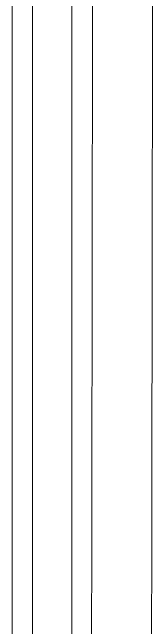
# Model space of a CAD drawing. Header units: millimetres. Extents: x 1323 to 2845, y 166 to 790.
# Drawn here: x 2275.77 to 2282.67, y 471.64 to 501.92 of the extents above; entities that cross this region are included whole.
import ezdxf

# ---------------------------------------------------------------- set-up
doc = ezdxf.new("R2010")
doc.units = ezdxf.units.MM
doc.layers.add('core', color=7, linetype='Continuous', lineweight=20)

msp = doc.modelspace()

# ---------------------------------------------------------------- linework, layer by layer
at = {"layer": 'core', "linetype": 'Continuous', "lineweight": 18}
for p, q in [((2278.697, 641.419), (2278.697, 404.96)), ((2275.772, 405.063), (2275.772, 640.377))]:
    msp.add_line(p, q, dxfattribs=at)
at = {"layer": 'core', "linetype": 'Continuous', "lineweight": 13}
msp.add_line((2276.771, 405.063), (2276.771, 640.377), dxfattribs=at)
for points, degree, knots in [([(2279.614, 443.494), (2279.702, 485.444), (2279.736, 526.607), (2279.77, 567.829), (2279.751, 609.725)], 2, [0, 0, 0, 0.5, 0.5, 1, 1, 1]), ([(2282.667, 509.291), (2282.666, 508.82), (2282.665, 507.879), (2282.664, 506.466), (2282.662, 505.053), (2282.66, 503.638), (2282.659, 502.223), (2282.657, 500.807), (2282.655, 499.39), (2282.654, 497.972), (2282.652, 496.553), (2282.65, 495.133), (2282.648, 493.713), (2282.646, 492.292), (2282.644, 490.87), (2282.642, 489.447), (2282.64, 488.023), (2282.638, 486.599), (2282.636, 485.175), (2282.634, 483.749), (2282.632, 482.323), (2282.63, 480.896), (2282.628, 479.469), (2282.625, 478.041), (2282.623, 476.613), (2282.621, 475.184), (2282.618, 473.754), (2282.616, 472.324), (2282.614, 470.894), (2282.611, 469.463), (2282.609, 468.032), (2282.606, 466.6), (2282.604, 465.168), (2282.601, 463.735), (2282.599, 462.302), (2282.596, 460.869), (2282.594, 459.436), (2282.591, 458.002), (2282.588, 456.568), (2282.585, 455.134), (2282.583, 453.699), (2282.58, 452.265), (2282.577, 450.83), (2282.574, 449.395), (2282.571, 447.96), (2282.568, 446.525), (2282.565, 445.09), (2282.563, 444.133), (2282.562, 443.654)], 3, [0, 0, 0, 0, 0.021505, 0.043025, 0.064559, 0.086108, 0.107671, 0.129247, 0.150837, 0.17244, 0.194056, 0.215685, 0.237325, 0.258978, 0.280642, 0.302318, 0.324004, 0.345701, 0.367408, 0.389126, 0.410853, 0.432589, 0.454335, 0.476089, 0.497852, 0.519623, 0.541402, 0.563189, 0.584982, 0.606783, 0.62859, 0.650403, 0.672222, 0.694047, 0.715877, 0.737712, 0.759552, 0.781396, 0.803243, 0.825095, 0.84695, 0.868808, 0.890668, 0.912531, 0.934396, 0.956263, 0.978131, 1, 1, 1, 1])]:
    msp.add_open_spline(points, degree=degree, knots=knots, dxfattribs=at)

doc.saveas('drawing.dxf')
